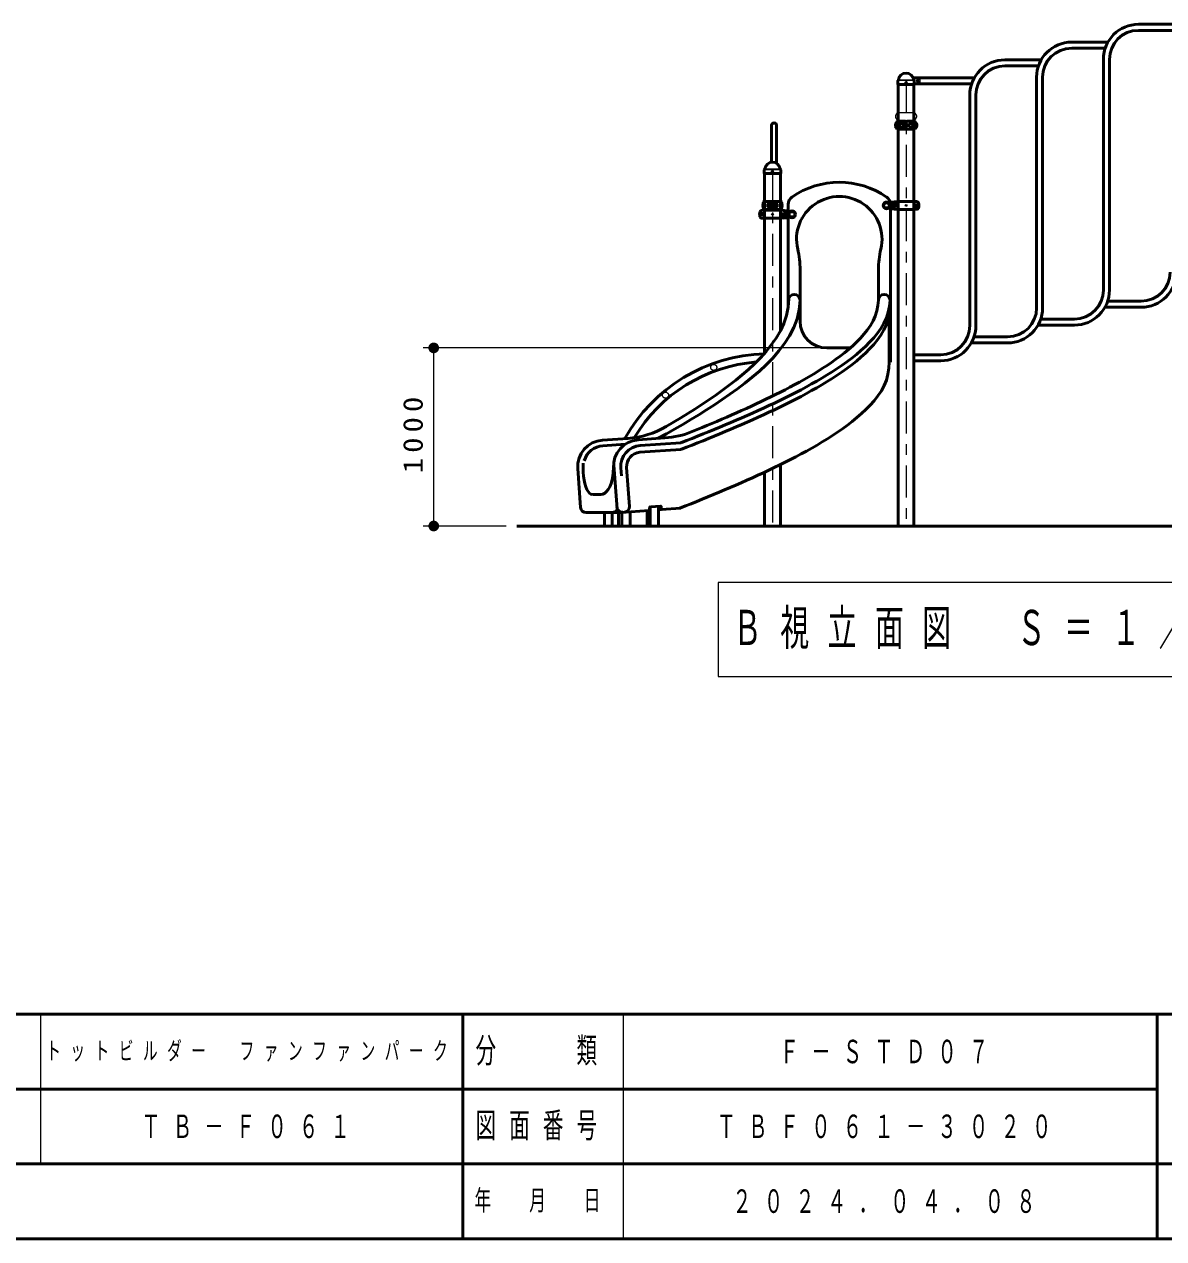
# Model space of a CAD drawing. Units: millimetres on the paper, scale 1:60. Extents: x -385 to 0, y -594 to 267.
# Drawn here: x -176 to -69.4, y -297 to -183.4 of the extents above; entities that cross this region are included whole.
import ezdxf

# ---------------------------------------------------------------- set-up
doc = ezdxf.new("R2010")
doc.units = ezdxf.units.MM
for name, pattern in [('USER1', [4.5, 2.5, -2]), ('USER2', [6, 3, -1, 1, -1]), ('USER3', [8, 3, -1, 1, -1, 1, -1])]:
    doc.linetypes.add(name, pattern=pattern)
doc.layers.add('LY_1', color=140, linetype='Continuous', lineweight=50)
doc.styles.add('ＭＳ ゴシック', font='')
doc.styles.get('ＭＳ ゴシック').set_extended_font_data('MS Gothic')

# ---------------------------------------------------------------- blocks, each defined once
blk = doc.blocks.new('filled_dot')
at = {"color": 0, "linetype": 'Continuous', "lineweight": -2, "const_width": 1.25}
blk.add_lwpolyline([(-0.625, 0, 1), (0.625, 0, 1)], format="xyb", close=True, dxfattribs=at)

msp = doc.modelspace()

# ---------------------------------------------------------------- linework, layer by layer
at = {"layer": 'LY_1'}
for p, q in [((-68.368, -183.357), (-71.76, -183.357)), ((-68.621, -183.923), (-71.76, -183.923)), ((-74.618, -185.023), (-78.01, -185.023)), ((-74.871, -185.59), (-78.01, -185.59)), ((-80.868, -186.69), (-84.26, -186.69)), ((-81.121, -187.257), (-84.26, -187.257)), ((-75.043, -186.64), (-75.043, -208.223)), ((-74.477, -186.64), (-74.477, -208.223)), ((-94.257, -188.603), (-94.238, -188.584)), ((-92.763, -188.603), (-92.781, -188.584)), ((-92.767, -188.357), (-87.118, -188.357)), ((-81.293, -188.307), (-81.293, -209.89)), ((-80.727, -188.307), (-80.727, -209.89)), ((-94.284, -188.981), (-94.277, -188.651)), ((-94.284, -188.981), (-94.276, -188.99)), ((-92.744, -188.99), (-94.276, -188.99)), ((-94.252, -188.99), (-94.252, -230.307)), ((-92.767, -188.923), (-87.371, -188.923)), ((-92.767, -188.99), (-92.767, -230.307)), ((-92.744, -188.99), (-92.736, -188.981)), ((-92.736, -188.981), (-92.743, -188.651)), ((-87.543, -189.973), (-87.543, -211.557)), ((-86.977, -189.973), (-86.977, -211.557)), ((-106.088, -196.253), (-106.088, -192.807)), ((-105.635, -196.358), (-105.635, -192.807)), ((-94.278, -193.182), (-93.568, -193.182)), ((-94.277, -192.432), (-93.568, -192.432)), ((-93.779, -192.65), (-94.064, -192.635)), ((-93.779, -192.964), (-94.064, -192.978)), ((-93.779, -192.964), (-93.779, -192.65)), ((-93.689, -193.059), (-93.689, -192.554)), ((-93.552, -192.515), (-93.657, -192.52)), ((-93.552, -193.098), (-93.657, -193.093)), ((-93.535, -192.465), (-93.535, -193.148)), ((-93.485, -192.465), (-93.485, -193.148)), ((-92.741, -192.432), (-93.452, -192.432)), ((-92.743, -193.182), (-93.452, -193.182)), ((-93.24, -192.654), (-92.956, -192.639)), ((-93.24, -192.654), (-93.24, -192.959)), ((-93.24, -192.959), (-92.956, -192.974)), ((-92.565, -192.64), (-92.56, -192.64)), ((-92.565, -192.973), (-92.56, -192.973)), ((-106.784, -197.315), (-106.777, -196.984)), ((-106.784, -197.315), (-106.776, -197.323)), ((-105.244, -197.323), (-106.776, -197.323)), ((-106.757, -196.936), (-106.738, -196.918)), ((-106.752, -197.323), (-106.752, -214.207)), ((-106.752, -197.323), (-106.752, -214.144)), ((-105.263, -196.936), (-105.281, -196.918)), ((-105.267, -197.323), (-105.267, -212.054)), ((-105.267, -197.323), (-105.267, -212.04)), ((-105.244, -197.323), (-105.236, -197.315)), ((-105.236, -197.315), (-105.243, -196.984)), ((-106.777, -199.932), (-106.068, -199.932)), ((-106.281, -200.307), (-106.281, -199.948)), ((-106.035, -199.965), (-106.035, -200.648)), ((-105.985, -199.965), (-105.985, -200.648)), ((-105.241, -199.932), (-105.952, -199.932)), ((-105.739, -200.307), (-105.739, -199.948)), ((-94.277, -199.932), (-94.996, -199.995)), ((-92.743, -199.932), (-94.277, -199.932)), ((-92.743, -199.932), (-92.48, -199.955)), ((-106.777, -200.765), (-107.04, -200.788)), ((-106.777, -200.682), (-106.068, -200.682)), ((-106.777, -200.765), (-105.243, -200.765)), ((-106.281, -200.152), (-106.314, -200.151)), ((-106.281, -200.461), (-106.314, -200.462)), ((-106.281, -200.307), (-106.281, -200.665)), ((-105.241, -200.682), (-105.952, -200.682)), ((-105.739, -200.152), (-105.706, -200.151)), ((-105.739, -200.307), (-105.739, -200.665)), ((-105.739, -200.461), (-105.706, -200.462)), ((-105.243, -200.765), (-104.552, -200.825)), ((-104.552, -209.817), (-104.552, -200.209)), ((-94.968, -214.973), (-94.968, -200.209)), ((-94.277, -200.682), (-94.968, -200.621)), ((-92.743, -200.682), (-94.277, -200.682)), ((-92.743, -200.682), (-92.48, -200.659)), ((-106.777, -201.515), (-107.04, -201.492)), ((-106.777, -201.515), (-105.243, -201.515)), ((-105.243, -201.515), (-104.552, -201.454)), ((-103.427, -209.182), (-103.427, -206.321)), ((-96.093, -209.182), (-96.093, -206.321)), ((-103.427, -211.14), (-103.427, -209.182)), ((-95.093, -214.973), (-95.093, -209.807)), ((-95.093, -209.807), (-95.01, -209.807)), ((-95.01, -209.807), (-95.01, -209.182)), ((-74.902, -209.84), (-71.51, -209.84)), ((-74.649, -209.273), (-71.51, -209.273)), ((-80.899, -210.94), (-77.76, -210.94)), ((-81.152, -211.507), (-77.76, -211.507)), ((-98.727, -213.64), (-100.927, -213.64)), ((-87.402, -213.173), (-84.01, -213.173)), ((-87.149, -212.607), (-84.01, -212.607)), ((-92.767, -214.273), (-90.26, -214.273)), ((-92.767, -214.84), (-90.26, -214.84)), ((-121.915, -222.271), (-119.562, -222.107)), ((-121.878, -222.798), (-119.8, -222.652)), ((-118.573, -222.239), (-116.079, -222.065)), ((-118.387, -222.781), (-114.585, -222.515)), ((-118.423, -223.408), (-114.585, -223.14)), ((-124.235, -224.94), (-123.981, -228.568)), ((-123.728, -224.867), (-123.728, -224.427)), ((-120.844, -224.626), (-120.559, -228.695)), ((-120.204, -224.871), (-120.152, -225.606)), ((-119.66, -224.831), (-119.405, -228.476)), ((-105.267, -224.565), (-105.267, -230.307)), ((-106.752, -225.275), (-106.752, -230.307)), ((-122.868, -227.366), (-122.075, -227.364)), ((-123.481, -229.034), (-120.121, -229.027)), ((-121.736, -229.557), (-121.736, -230.307)), ((-121.024, -229.557), (-121.024, -230.307)), ((-120.41, -230.307), (-120.41, -229.047)), ((-120.125, -230.307), (-120.125, -229.027)), ((-120.121, -229.027), (-117.588, -228.85)), ((-119.342, -230.307), (-119.342, -228.973)), ((-117.731, -230.307), (-117.731, -228.86)), ((-117.511, -228.767), (-117.511, -228.588)), ((-117.446, -230.307), (-117.446, -228.506)), ((-117.433, -228.505), (-116.504, -228.44)), ((-116.663, -230.307), (-116.663, -228.451)), ((-116.414, -228.768), (-116.663, -228.767)), ((-116.414, -228.678), (-116.414, -228.523)), ((-116.414, -228.768), (-114.585, -228.64)), ((-135, -276), (-135, -297)), ((-70, -276), (-70, -297)), ((-187.5, -283), (-70, -283)), ((-242.5, -290), (0, -290))]:
    msp.add_line(p, q, dxfattribs=at)
at = {"layer": 'LY_1', "color": 7, "lineweight": 13}
for p, q in [((-92.765, -188.631), (-94.254, -188.631)), ((-92.796, -188.573), (-94.222, -188.573)), ((-105.265, -196.965), (-106.754, -196.965)), ((-105.296, -196.906), (-106.722, -196.906)), ((-105.877, -199.965), (-105.877, -200.648)), ((-106.814, -200.986), (-107.122, -200.986)), ((-107.122, -201.294), (-107.122, -200.986)), ((-105.206, -200.986), (-104.898, -200.986)), ((-104.898, -201.294), (-104.898, -200.986)), ((-94.314, -200.153), (-94.622, -200.153)), ((-94.622, -200.461), (-94.622, -200.153)), ((-94.314, -200.461), (-94.622, -200.461)), ((-92.706, -200.153), (-92.398, -200.153)), ((-92.706, -200.461), (-92.398, -200.461)), ((-92.398, -200.461), (-92.398, -200.153)), ((-106.814, -201.294), (-107.122, -201.294)), ((-105.206, -201.294), (-104.898, -201.294)), ((-100.76, -213.64), (-138.715, -213.64)), ((-137.715, -230.307), (-137.715, -213.64)), ((-130.921, -230.307), (-138.715, -230.307)), ((-111.104, -235.598), (-111.104, -244.398)), ((-54.304, -235.598), (-111.104, -235.598)), ((-111.104, -244.398), (-54.304, -244.398)), ((-174.5, -276), (-174.5, -290)), ((-120, -276), (-120, -297))]:
    msp.add_line(p, q, dxfattribs=at)
at = {"layer": 'LY_1', "color": 7, "linetype": 'USER2', "lineweight": 13}
for p, q in [((-93.51, -188.64), (-93.51, -230.307)), ((-106.01, -196.973), (-106.01, -230.307))]:
    msp.add_line(p, q, dxfattribs=at)
at = {"layer": 'LY_1', "color": 7, "linetype": 'USER3', "lineweight": 13}
for p, q in [((-94.278, -191.598), (-92.743, -191.598)), ((-94.277, -192.348), (-92.741, -192.348))]:
    msp.add_line(p, q, dxfattribs=at)
at = {"layer": 'LY_1', "color": 7}
for p, q in [((-35.486, -230.307), (-129.921, -230.307)), ((-385, -276), (0, -276)), ((-385, -297), (0, -297))]:
    msp.add_line(p, q, dxfattribs=at)
at = {"layer": 'LY_1'}
for points in [[(-104.496, -209.056), (-104.554, -209.835), (-104.701, -210.603), (-104.944, -211.345), (-105.275, -212.054), (-105.672, -212.727), (-106.12, -213.368), (-106.609, -213.978), (-107.131, -214.56), (-107.68, -215.117), (-108.251, -215.651), (-108.84, -216.164), (-109.445, -216.661), (-110.061, -217.142), (-110.688, -217.609), (-111.324, -218.064), (-111.968, -218.507), (-112.619, -218.941), (-113.276, -219.366), (-113.937, -219.782), (-114.603, -220.192), (-115.273, -220.596), (-115.947, -220.993)], [(-103.427, -209.182), (-103.506, -210.052), (-103.695, -210.906), (-104, -211.726), (-104.404, -212.502), (-104.881, -213.235), (-105.414, -213.929), (-105.99, -214.587), (-106.602, -215.213), (-107.241, -215.81), (-107.904, -216.382), (-108.584, -216.932), (-109.28, -217.463), (-109.988, -217.977), (-110.707, -218.476), (-111.435, -218.962), (-112.171, -219.435), (-112.913, -219.898), (-113.661, -220.352), (-114.414, -220.799), (-115.17, -221.24), (-115.93, -221.673), (-116.695, -222.098)], [(-95.01, -209.182), (-95.073, -209.737), (-95.186, -210.285), (-95.354, -210.818), (-95.578, -211.33), (-95.858, -211.813), (-96.183, -212.269), (-96.539, -212.701), (-96.919, -213.111), (-97.316, -213.504), (-97.729, -213.882), (-98.155, -214.244), (-98.593, -214.592), (-99.04, -214.928), (-99.495, -215.253), (-99.958, -215.568), (-100.426, -215.873), (-100.901, -216.169), (-101.38, -216.458), (-101.863, -216.739), (-102.35, -217.015), (-102.84, -217.284), (-103.333, -217.549), (-103.829, -217.808), (-104.327, -218.062), (-104.827, -218.312), (-105.33, -218.558), (-105.834, -218.799), (-106.34, -219.038), (-106.848, -219.273), (-107.357, -219.504), (-107.867, -219.733), (-108.379, -219.96), (-108.891, -220.183), (-109.405, -220.405), (-109.919, -220.625), (-110.434, -220.843), (-110.95, -221.059), (-111.467, -221.273), (-111.985, -221.485), (-112.503, -221.696), (-113.022, -221.904), (-113.542, -222.11), (-114.063, -222.313), (-114.585, -222.515)], [(-95.01, -209.807), (-95.073, -210.362), (-95.186, -210.91), (-95.354, -211.443), (-95.578, -211.955), (-95.858, -212.438), (-96.183, -212.894), (-96.539, -213.326), (-96.919, -213.736), (-97.316, -214.129), (-97.729, -214.507), (-98.155, -214.869), (-98.593, -215.217), (-99.04, -215.553), (-99.495, -215.878), (-99.958, -216.193), (-100.426, -216.498), (-100.901, -216.794), (-101.38, -217.083), (-101.863, -217.364), (-102.35, -217.64), (-102.84, -217.909), (-103.333, -218.174), (-103.829, -218.433), (-104.327, -218.687), (-104.827, -218.937), (-105.33, -219.183), (-105.834, -219.424), (-106.34, -219.663), (-106.848, -219.898), (-107.357, -220.129), (-107.867, -220.358), (-108.379, -220.585), (-108.891, -220.808), (-109.405, -221.03), (-109.919, -221.25), (-110.434, -221.468), (-110.95, -221.684), (-111.467, -221.898), (-111.985, -222.11), (-112.503, -222.321), (-113.022, -222.529), (-113.542, -222.735), (-114.063, -222.938), (-114.585, -223.14)], [(-96.093, -209.182), (-96.152, -209.681), (-96.255, -210.174), (-96.405, -210.655), (-96.603, -211.117), (-96.85, -211.555), (-97.135, -211.971), (-97.448, -212.364), (-97.784, -212.739), (-98.137, -213.098), (-98.504, -213.443), (-98.883, -213.774), (-99.273, -214.093), (-99.671, -214.401), (-100.076, -214.7), (-100.486, -214.992), (-100.902, -215.275), (-101.323, -215.551), (-101.749, -215.82), (-102.178, -216.083), (-102.611, -216.34), (-103.047, -216.592), (-103.486, -216.838), (-103.928, -217.08), (-104.372, -217.317), (-104.818, -217.55), (-105.267, -217.779), (-105.717, -218.005), (-106.169, -218.227), (-106.622, -218.446), (-107.076, -218.663), (-107.532, -218.876), (-107.989, -219.088), (-108.447, -219.297), (-108.906, -219.504), (-109.366, -219.709), (-109.826, -219.912), (-110.288, -220.113), (-110.75, -220.313), (-111.213, -220.512), (-111.676, -220.708), (-112.14, -220.903), (-112.605, -221.097), (-113.071, -221.288), (-113.537, -221.478)], [(-95.093, -214.973), (-95.121, -215.538), (-95.204, -216.098), (-95.345, -216.647), (-95.55, -217.173), (-95.82, -217.671), (-96.14, -218.138), (-96.496, -218.578), (-96.877, -218.996), (-97.275, -219.399), (-97.686, -219.788), (-98.111, -220.162), (-98.548, -220.522), (-98.995, -220.87), (-99.451, -221.205), (-99.915, -221.529), (-100.386, -221.843), (-100.864, -222.147), (-101.346, -222.442), (-101.834, -222.731), (-102.324, -223.013), (-102.818, -223.289), (-103.315, -223.561), (-103.815, -223.826), (-104.318, -224.087), (-104.822, -224.344), (-105.33, -224.595), (-105.839, -224.843), (-106.35, -225.086), (-106.863, -225.326), (-107.377, -225.562), (-107.893, -225.795), (-108.41, -226.026), (-108.928, -226.254), (-109.447, -226.48), (-109.967, -226.703), (-110.488, -226.926), (-111.009, -227.146), (-111.532, -227.365), (-112.054, -227.582), (-112.578, -227.797), (-113.103, -228.011), (-113.628, -228.222), (-114.154, -228.43), (-114.681, -228.637)], [(-123.728, -224.867), (-123.718, -225.258), (-123.686, -225.64), (-123.635, -226.002), (-123.565, -226.336), (-123.478, -226.634), (-123.376, -226.889), (-123.262, -227.093), (-123.138, -227.243), (-123.007, -227.335), (-122.874, -227.366)], [(-122.075, -227.364), (-121.891, -227.333), (-121.711, -227.241), (-121.54, -227.091), (-121.382, -226.885), (-121.241, -226.63), (-121.121, -226.332), (-121.024, -225.997), (-120.953, -225.634), (-120.91, -225.253), (-120.896, -224.862)], [(-120.963, -229.029), (-120.911, -229.026), (-120.859, -229.018), (-120.81, -229.006), (-120.763, -228.988), (-120.719, -228.966), (-120.68, -228.94), (-120.646, -228.91), (-120.616, -228.877), (-120.593, -228.841), (-120.575, -228.803), (-120.564, -228.763), (-120.559, -228.722), (-120.559, -228.708), (-120.559, -228.695)]]:
    msp.add_lwpolyline(points, dxfattribs=at)
for centre, radius in [((-92.343, -188.64), 0.1), ((-93.51, -188.856), 0.05), ((-106.01, -197.19), 0.05), ((-95.335, -200.307), 0.317), ((-104.185, -201.14), 0.317)]:
    msp.add_circle(centre, radius, dxfattribs=at)
at = {"layer": 'LY_1', "color": 7, "lineweight": 13}
for centre, radius in [((-106.968, -201.14), 0.154), ((-106.968, -201.14), 0.0833), ((-106.01, -201.14), 0.0833), ((-105.052, -201.14), 0.154), ((-105.052, -201.14), 0.0833), ((-104.185, -201.14), 0.178), ((-95.335, -200.307), 0.178), ((-94.468, -200.307), 0.154), ((-94.468, -200.307), 0.0833), ((-93.51, -200.307), 0.0833), ((-92.552, -200.307), 0.154), ((-92.552, -200.307), 0.0833)]:
    msp.add_circle(centre, radius, dxfattribs=at)
at = {"layer": 'LY_1', "color": 7, "linetype": 'USER1', "lineweight": 13}
for centre in [(-111.51, -215.461), (-116.022, -218.066)]:
    msp.add_circle(centre, 0.283, dxfattribs=at)
at = {"layer": 'LY_1'}
for centre, radius, start, end in [((-71.76, -186.64), 3.283, 90, 180), ((-71.76, -186.64), 2.717, 90, 180), ((-78.01, -188.307), 3.283, 90, 180), ((-78.01, -188.307), 2.717, 90, 180), ((-84.26, -189.973), 3.283, 90, 180), ((-84.26, -189.973), 2.717, 90, 180), ((-94.207, -188.652), 0.07, 135, 178.99605), ((-94.271, -188.551), 0.0467, 315, 353.3676), ((-93.51, -188.64), 0.72, 90, 173.3676), ((-93.51, -188.64), 0.72, 6.6324, 90), ((-92.748, -188.551), 0.0467, 186.6324, 225), ((-92.813, -188.652), 0.07, 1.00395, 45), ((-105.862, -192.807), 0.227, 0, 180), ((-94.26, -192.807), 0.25, 154.44159, 205.55841), ((-93.433, -193.202), 1.167, 140.22094, 154.44159), ((-93.433, -192.411), 1.167, 205.55841, 219.77906), ((-94.278, -192.498), 0.0667, 90, 140.22094), ((-94.278, -193.115), 0.0667, 219.77906, 270), ((-93.882, -192.807), 0.25, 154.44159, 205.55841), ((-93.055, -193.202), 1.167, 151.38495, 154.44159), ((-93.055, -192.411), 1.167, 205.55841, 208.61505), ((-94.065, -192.651), 0.0167, 87, 151.38495), ((-94.065, -192.962), 0.0167, 208.61505, 273), ((-93.656, -192.554), 0.0333, 93, 178.91585), ((-93.656, -193.059), 0.0333, 181.08415, 267), ((-93.568, -192.465), 0.0333, 0, 90), ((-93.568, -193.148), 0.0333, 270, 0), ((-93.552, -192.532), 0.0167, 0, 93), ((-93.552, -193.082), 0.0167, 267, 0), ((-93.452, -192.465), 0.0333, 90, 180), ((-93.452, -193.148), 0.0333, 180, 270), ((-92.955, -192.655), 0.0167, 28.61505, 93), ((-92.955, -192.958), 0.0167, 267, 331.38495), ((-93.965, -193.206), 1.167, 25.30055, 28.61505), ((-93.965, -192.407), 1.167, 331.38495, 334.69945), ((-93.119, -192.807), 0.232, 334.69945, 25.30055), ((-92.741, -192.498), 0.0667, 39.77906, 90), ((-92.741, -193.115), 0.0667, 270, 320.22094), ((-93.587, -193.202), 1.167, 25.55841, 39.77906), ((-93.587, -192.411), 1.167, 320.22094, 334.44159), ((-92.56, -192.657), 0.0167, 36.8699, 90), ((-92.56, -192.957), 0.0167, 270, 323.1301), ((-92.76, -192.807), 0.267, 323.1301, 36.8699), ((-92.76, -192.807), 0.25, 334.44159, 25.55841), ((-106.01, -196.973), 0.72, 90, 173.3676), ((-106.01, -196.973), 0.72, 6.6324, 90), ((-106.707, -196.985), 0.07, 135, 178.99605), ((-106.771, -196.885), 0.0467, 315, 353.3676), ((-105.248, -196.885), 0.0467, 186.6324, 225), ((-105.313, -196.985), 0.07, 1.00395, 45), ((-99.76, -205.928), 7.788, 55.31079, 124.68922), ((-105.967, -200.307), 0.935, 159.19706, 200.80294), ((-106.778, -199.998), 0.0667, 90, 159.19706), ((-106.264, -199.948), 0.0167, 90, 180), ((-106.068, -199.965), 0.0333, 0, 90), ((-105.952, -199.965), 0.0333, 90, 180), ((-105.756, -199.948), 0.0167, 0, 90), ((-105.241, -199.998), 0.0667, 20.80294, 90), ((-106.053, -200.307), 0.935, 339.19706, 20.80294), ((-103.718, -200.209), 0.833, 123.36701, 180), ((-99.76, -203.473), 4, 346.64882, 193.35118), ((-95.802, -200.209), 0.833, 0, 56.63299), ((-94.525, -200.121), 0.167, 95, 163.80375), ((-92.495, -200.121), 0.167, 16.19625, 85), ((-106.385, -201.14), 0.833, 163.80375, 196.19625), ((-107.025, -200.954), 0.167, 95, 163.80375), ((-106.778, -200.615), 0.0667, 200.80294, 270), ((-106.319, -200.307), 0.156, 88, 272), ((-106.264, -200.665), 0.0167, 180, 270), ((-106.068, -200.648), 0.0333, 270, 0), ((-105.952, -200.648), 0.0333, 180, 270), ((-105.756, -200.665), 0.0167, 270, 0), ((-105.7, -200.307), 0.156, 268, 92), ((-105.241, -200.615), 0.0667, 270, 339.19706), ((-104.995, -200.954), 0.167, 16.19625, 85), ((-105.635, -201.14), 0.833, 343.80375, 16.19625), ((-93.885, -200.307), 0.833, 163.80375, 196.19625), ((-94.525, -200.492), 0.167, 196.19625, 265), ((-92.495, -200.492), 0.167, 275, 343.80375), ((-93.135, -200.307), 0.833, 343.80375, 16.19625), ((-107.025, -201.326), 0.167, 196.19625, 265), ((-104.995, -201.326), 0.167, 275, 343.80375), ((-111.76, -206.321), 8.333, 0, 13.35118), ((-87.76, -206.321), 8.333, 166.64882, 180), ((-71.51, -206.557), 2.717, 270, 0), ((-71.51, -206.557), 3.283, 270, 0), ((-103.968, -209.182), 0.542, 0, 180), ((-95.552, -209.182), 0.542, 0, 180), ((-77.76, -208.223), 2.717, 270, 0), ((-77.76, -208.223), 3.283, 270, 0), ((-84.01, -209.89), 2.717, 270, 0), ((-84.01, -209.89), 3.283, 270, 0), ((-100.927, -211.14), 2.5, 180, 270), ((-100.927, -211.14), 2.5, 180, 270), ((-90.26, -211.557), 3.283, 270, 0), ((-90.26, -211.557), 2.717, 270, 0), ((-106.38, -229.557), 15.356, 91.39001, 151.05469), ((-106.38, -229.557), 14.644, 94.45322, 149.12217), ((-120.144, -213.794), 8.333, 274, 300.24091), ((-116.66, -213.752), 8.333, 274, 292.01087), ((-121.741, -224.765), 2.5, 94, 184), ((-118.399, -224.733), 2.5, 94, 182.95224), ((-121.741, -224.765), 1.972, 94, 163.20897), ((-118.25, -224.734), 1.958, 94, 184), ((-118.33, -224.738), 1.333, 94, 184), ((-123.482, -228.534), 0.5, 184, 274), ((-106.38, -229.557), 15.356, 178.03553, 180), ((-106.38, -229.557), 14.644, 177.9269, 180), ((-120.07, -228.522), 0.5, 184, 274), ((-119.904, -228.511), 0.5, 274, 4), ((-117.594, -228.767), 0.0833, 274, 0), ((-117.427, -228.588), 0.0833, 94, 180), ((-116.498, -228.523), 0.0833, 0, 94), ((-116.331, -228.678), 0.0833, 180, 274)]:
    msp.add_arc(centre, radius, start, end, dxfattribs=at)
at = {"layer": 'LY_1', "color": 7, "linetype": 'USER3', "lineweight": 13}
for centre, radius, start, end in [((-94.26, -191.973), 0.25, 154.44159, 205.55841), ((-93.433, -192.369), 1.167, 140.22094, 154.44159), ((-94.278, -191.665), 0.0667, 90, 140.22094), ((-92.741, -191.665), 0.0667, 39.77906, 90), ((-93.587, -192.369), 1.167, 25.55841, 39.77906), ((-92.76, -191.973), 0.25, 334.44159, 25.55841), ((-93.433, -191.578), 1.167, 205.55841, 219.77906), ((-94.278, -192.282), 0.0667, 219.77906, 270), ((-92.741, -192.282), 0.0667, 270, 320.22094), ((-93.587, -191.578), 1.167, 320.22094, 334.44159)]:
    msp.add_arc(centre, radius, start, end, dxfattribs=at)
at = {"layer": 'LY_1', "color": 7, "lineweight": 13}
for centre, radius, start, end in [((-105.91, -199.965), 0.0333, 0, 90), ((-108.948, -201.14), 2.139, 355.87048, 4.12952), ((-105.91, -200.648), 0.0333, 270, 0), ((-103.072, -201.14), 2.139, 175.87048, 184.12952), ((-96.448, -200.307), 2.139, 355.87048, 4.12952), ((-90.572, -200.307), 2.139, 175.87048, 184.12952)]:
    msp.add_arc(centre, radius, start, end, dxfattribs=at)

# ---------------------------------------------------------------- block references
at = {"layer": 'LY_1', "color": 7, "lineweight": 13, "xscale": 0.4, "yscale": 0.4}
for p, rotation in [((-137.715, -213.64), 270), ((-137.715, -230.307), 90)]:
    msp.add_blockref('filled_dot', p, dxfattribs=dict(at, rotation=rotation))

# ---------------------------------------------------------------- texts
at = {"layer": 'LY_1', "color": 7, "insert": (-138.715, -221.552), "char_height": 1.833, "attachment_point": 8, "rotation": 90, "style": 'ＭＳ ゴシック'}
msp.add_mtext('\\T1.33;\\W1.15;1000', dxfattribs=at)
at = {"layer": 'LY_1', "color": 7, "style": 'ＭＳ ゴシック'}
for s, insert, char_height, attachment_point in [('\\T1.64;\\W0.6;Ｂ視立面図\u3000Ｓ＝１／６０', (-109.704, -239.998), 3.299, 4), ('\\T1.64;\\W0.6;トットビルダー\u3000ファンファンパーク', (-154.75, -279.5), 1.686, 5), ('\\T1.64;\\W0.6;分\u3000\u3000類', (-127.5, -279.5), 2.346, 5), ('\\T1.64;\\W0.6;Ｆ－ＳＴＤ０７', (-95, -279.5), 2.199, 5), ('\\T1.64;\\W0.6;図面番号', (-127.5, -286.5), 2.346, 5), ('\\T1.64;\\W0.6;ＴＢ－Ｆ０６１', (-154.75, -286.5), 2.199, 5), ('\\T1.64;\\W0.6;ＴＢＦ０６１－３０２０', (-95, -286.5), 2.199, 5), ('\\T1.64;\\W0.6;年\u3000月\u3000日', (-127.5, -293.5), 1.906, 5), ('\\T1.64;\\W0.6;２０２４．０４．０８', (-95, -293.5), 2.199, 5)]:
    msp.add_mtext(s, dxfattribs=dict(at, insert=insert, char_height=char_height, attachment_point=attachment_point))

doc.saveas('drawing.dxf')
